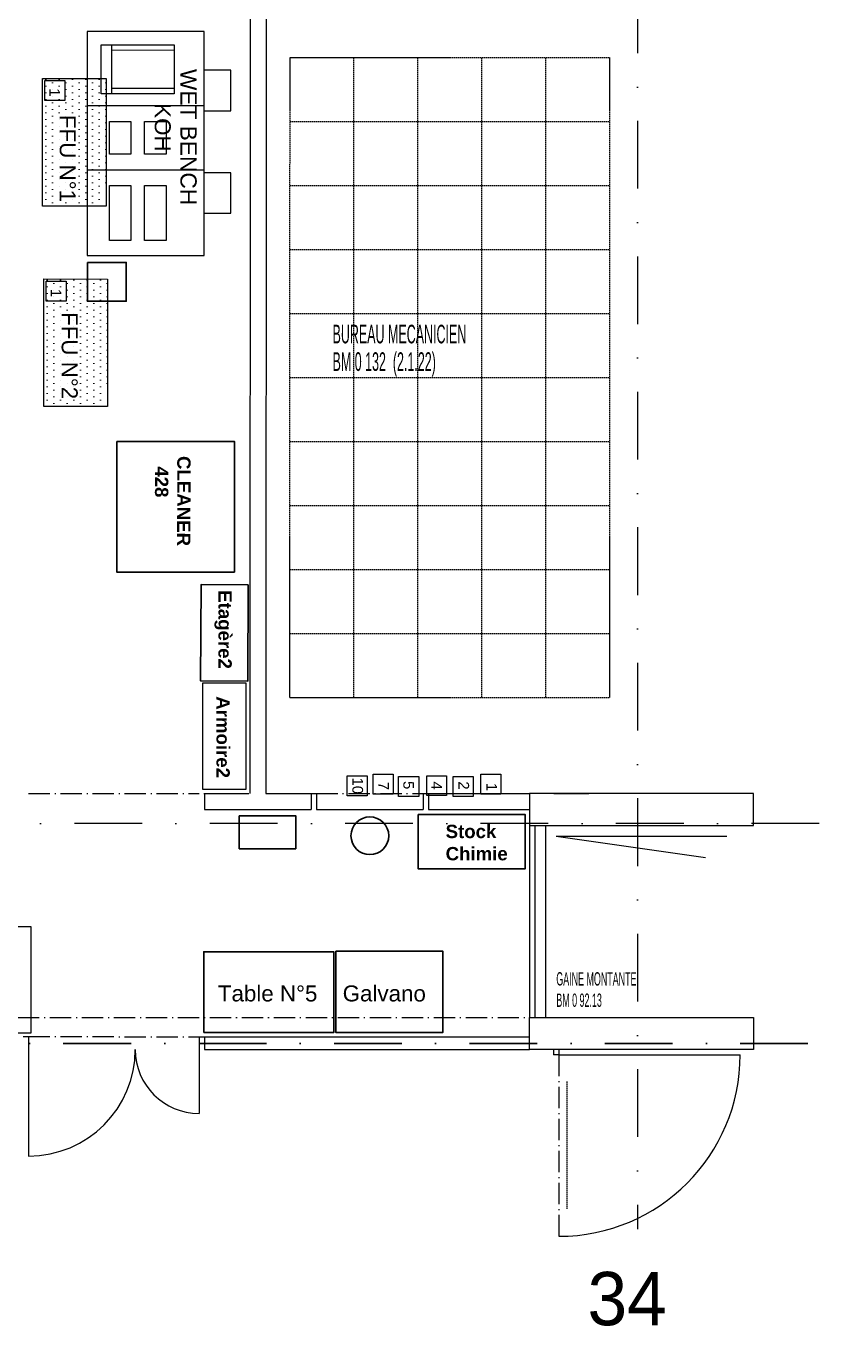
# Model space of a CAD drawing. Header units: millimetres. Extents: x -15291 to 293567, y -98510 to 49398.
# Drawn here: x 49660 to 57100, y -2730 to 9457 of the extents above; entities that cross this region are included whole.
import ezdxf

# ---------------------------------------------------------------- set-up
doc = ezdxf.new("R2010")
doc.units = ezdxf.units.MM
doc.header["$LTSCALE"] = 50
doc.header["$MEASUREMENT"] = 0
for name, pattern in [('AUSGEZOGEN', [0]), ('HIDDEN', [0.375, 0.25, -0.125]), ('STRICHPUNKT', [25.4, 12.7, -6.35, 0, -6.35]), ('ULINETYPE11', [6, 4, -0.9, 0.2, -0.9]), ('ULINETYPE17', [1.1, 0.3, -0.8])]:
    doc.linetypes.add(name, pattern=pattern)
doc.layers.get('0').update_dxf_attribs({"linetype": 'AUSGEZOGEN'})
for name, color, linetype in [('A1------D-(cotations)', 5, 'CONTINUOUS'), ('A1-----1T-(no et nom des locaux)', 7, 'CONTINUOUS'), ('A1-----3T-(textes compl. ref. coupes div.)', 8, 'CONTINUOUS'), ('A1E61---E-(murs porteurs int+ext)', 6, 'CONTINUOUS'), ('A1E61---EV(murs porteurs int+ext  vue)', 8, 'CONTINUOUS'), ('A1E62---E-(murs non porteurs)', 3, 'CONTINUOUS'), ('A1E62---EV(murs non porteurs vue)', 8, 'CONTINUOUS'), ('A1E64---E-(gaines)', 4, 'CONTINUOUS'), ('A1M11---E-(cloisons legeres)', 4, 'CONTINUOUS'), ('A1M16---E-(portes interieures)', 7, 'CONTINUOUS'), ('A1M5----E-(plafonds)', 7, 'CONTINUOUS'), ('AXEN', 3, 'STRICHPUNKT'), ('AXNR', 3, 'CONTINUOUS'), ('EL01', 7, 'AUSGEZOGEN'), ('EQUIP1', 7, 'AUSGEZOGEN')]:
    doc.layers.add(name, color=color, linetype=linetype)
doc.layers.add('AM_8', color=1, linetype='CONTINUOUS', lineweight=15)
doc.styles.add('Arial', font='arial.ttf')

msp = doc.modelspace()

# ---------------------------------------------------------------- hatches: boundary and pattern name
at = {"layer": 'AM_8'}
h = msp.add_hatch(dxfattribs=at)
h.set_pattern_fill('DOTS', color=4, scale=1000, angle=-90.0117, style=0)
h.set_pattern_definition([(269.988289374, (-152455236.875, 532910262.236), (62.493611539, -31.2627736586), [0, -62.5])])
h.paths.add_polyline_path([(49815, 8965), (49815, 7769), (50413, 7769), (50413, 8965)])
h = msp.add_hatch(dxfattribs=at)
h.set_pattern_fill('DOTS', color=4, scale=1000, angle=-90.0117, style=0)
h.set_pattern_definition([(269.988289374, (-152455225.215, 532908382.32), (62.493611539, -31.2627736586), [0, -62.5])])
h.paths.add_polyline_path([(49827, 7086), (49827, 5889), (50425, 5889), (50425, 7085)])

# ---------------------------------------------------------------- linework, layer by layer
msp.add_line((52385, 2112), (53385, 2112))
at = {"color": 4}
for points in [[(50413, 8965), (50413, 7769), (49815, 7769), (49815, 8965)], [(50425, 7085), (50425, 5889), (49827, 5889), (49827, 7086)]]:
    msp.add_lwpolyline(points, close=True, dxfattribs=at)
for points in [[(50026, 8946), (50026, 8759), (49838, 8759), (49838, 8946)], [(50038, 7066), (50038, 6879), (49850, 6879), (49850, 7066)], [(53104, 2444), (53104, 2256), (52916, 2256), (52916, 2444)], [(54115, 2443), (54115, 2255), (53928, 2255), (53928, 2443)], [(52860, 2428), (52860, 2240), (52672, 2240), (52672, 2428)], [(53344, 2420), (53344, 2233), (53156, 2233), (53156, 2420)], [(53606, 2429), (53606, 2242), (53419, 2242), (53419, 2429)], [(53855, 2421), (53855, 2234), (53667, 2234), (53667, 2421)]]:
    msp.add_lwpolyline(points, close=True)
at = {"layer": 'A1------D-(cotations)'}
msp.add_line((54613, 2262), (54939, 2261), dxfattribs=at)
at = {"layer": 'A1-----3T-(textes compl. ref. coupes div.)'}
msp.add_line((52966, 162), (53026, 162), dxfattribs=at)
at = {"layer": 'A1E61---E-(murs porteurs int+ext)', "color": 0}
for points in [[(54385, 1962), (56485, 1961), (56485, 2261), (54385, 2262)], [(54385, -138), (54385, 162), (56485, 161), (56485, -139)]]:
    msp.add_lwpolyline(points, close=True, dxfattribs=at)
at = {"layer": 'A1E61---EV(murs porteurs int+ext  vue)'}
msp.add_line((54535, 1962), (54535, 162), dxfattribs=at)
at = {"layer": 'A1E61---EV(murs porteurs int+ext  vue)', "linetype": 'ULINETYPE11'}
msp.add_line((49285, 163), (54385, 162), dxfattribs=at)
at = {"layer": 'A1E62---E-(murs non porteurs)', "color": 0}
for p, q in [((51762, 9802), (51760, 2262)), ((51912, 9802), (51910, 2262)), ((51327, 2262), (51752, 2262)), ((51335, 2262), (51335, 2112)), ((51910, 2262), (52335, 2262)), ((52335, 2262), (52335, 2112)), ((51335, 2112), (52335, 2112))]:
    msp.add_line(p, q, dxfattribs=at)
at = {"layer": 'A1E62---E-(murs non porteurs)'}
for p, q in [((53435, 2262), (54385, 2262)), ((53435, 2262), (53435, 2112)), ((53435, 2112), (54385, 2112)), ((51335, -18), (54385, -18)), ((51335, -18), (51335, -138)), ((51335, -138), (54385, -138))]:
    msp.add_line(p, q, dxfattribs=at)
at = {"layer": 'A1E62---EV(murs non porteurs vue)', "linetype": 'ULINETYPE11'}
for p, q in [((49685, 2263), (51285, 2262)), ((52385, 2262), (53385, 2262)), ((49685, -17), (51285, -18))]:
    msp.add_line(p, q, dxfattribs=at)
at = {"layer": 'A1E64---E-(gaines)'}
for q in [(56235, 1861), (56035, 1661)]:
    msp.add_line((54635, 1862), q, dxfattribs=at)
at = {"layer": 'A1M11---E-(cloisons legeres)'}
for p, q in [((54385, 1962), (54385, 162)), ((54435, 1962), (54435, 162))]:
    msp.add_line(p, q, dxfattribs=at)
at = {"layer": 'A1M16---E-(portes interieures)'}
for p, q in [((52335, 2262), (52385, 2262)), ((52385, 2262), (52385, 2112)), ((53385, 2262), (53385, 2112)), ((53385, 2262), (53435, 2262)), ((49635, -17), (49685, -17)), ((49685, -17), (49685, -137)), ((51285, -18), (51285, -138)), ((51285, -18), (51335, -18)), ((49685, -137), (49685, -1137)), ((51285, -138), (51285, -738)), ((54610, -138), (54610, -188)), ((54660, -189), (54610, -188)), ((54660, -139), (54660, -189)), ((54660, -189), (56360, -189))]:
    msp.add_line(p, q, dxfattribs=at)
at = {"layer": 'A1M16---E-(portes interieures)', "linetype": 'ULINETYPE11'}
msp.add_line((54660, -189), (54660, -1889), dxfattribs=at)
at = {"layer": 'A1M16---E-(portes interieures)'}
for centre, radius, start, end in [((49685, -137), 1000, 269.9883, 359.9883), ((51285, -138), 600, 179.9883, 269.9883), ((54660, -189), 1700, 269.9883, 359.9883)]:
    msp.add_arc(centre, radius, start, end, dxfattribs=at)
at = {"layer": 'A1M5----E-(plafonds)', "linetype": 'HIDDEN'}
for p, q in [((52136, 3162), (52137, 9162)), ((52137, 9162), (55137, 9161)), ((52736, 3162), (52737, 9162)), ((53336, 3162), (53337, 9162)), ((53936, 3162), (53937, 9162)), ((54536, 3162), (54537, 9162)), ((55136, 3161), (55137, 9161)), ((52137, 8562), (55137, 8561)), ((52137, 7962), (55137, 7961)), ((52136, 7362), (55136, 7361)), ((52136, 6762), (55136, 6761)), ((52136, 6162), (55136, 6161)), ((52136, 5562), (55136, 5561)), ((52136, 4962), (55136, 4961)), ((52136, 4362), (55136, 4361)), ((52136, 3762), (55136, 3761)), ((52136, 3162), (55136, 3161)), ((54735, -439), (54735, -1639))]:
    msp.add_line(p, q, dxfattribs=at)
at = {"layer": 'A1M5----E-(plafonds)', "linetype": 'ULINETYPE17', "ltscale": 100}
for p, q in [((52136, 3162), (52137, 9162)), ((52137, 9162), (55137, 9161)), ((55136, 3161), (55137, 9161)), ((52136, 3162), (55136, 3161))]:
    msp.add_line(p, q, dxfattribs=at)
at = {"layer": 'AXEN', "linetype": 'STRICHPUNKT'}
for p, q in [((55398, 9838), (55398, -1823)), ((57100, 1982), (32179, 1982))]:
    msp.add_line(p, q, dxfattribs=at)
at = {"layer": 'AXEN', "linetype": 'STRICHPUNKT', "lineweight": 30}
msp.add_line((32229, -82), (57100, -82), dxfattribs=at)
at = {"layer": 'EL01', "color": 0, "linetype": 'Continuous', "lineweight": 30}
for points in [[(50236, 7241), (50600, 7241), (50600, 6877), (50236, 6877)], [(50512, 5563), (51616, 5563), (51616, 4338), (50512, 4338)], [(51745, 4217), (51741, 3315), (51298, 3317), (51303, 4220)], [(51660, 2053), (52191, 2053), (52191, 1744), (51660, 1744)], [(53339, 2065), (54344, 2065), (54344, 1557), (53339, 1557)], [(51328, 21), (52548, 21), (52548, 778), (51328, 778)], [(52566, 784), (53571, 784), (53571, 23), (52566, 23)]]:
    msp.add_lwpolyline(points, close=True, dxfattribs=at)
msp.add_circle((52886, 1866), 177, dxfattribs=at)
at = {"layer": 'EQUIP1', "color": 0}
for p, q in [((51330, 8708), (50230, 8708)), ((50230, 8108), (51330, 8108))]:
    msp.add_line(p, q, dxfattribs=at)
for points in [[(50233, 7305), (51333, 7305), (51333, 9405), (50233, 9405)], [(51330, 8663), (51583, 8663), (51583, 9042), (51330, 9043)], [(51330, 7703), (51583, 7703), (51583, 8082), (51330, 8082)]]:
    msp.add_lwpolyline(points, close=True, dxfattribs=at)
at = {"layer": 'EQUIP1', "color": 0, "linetype": 'Continuous'}
for points in [[(50364, 9280), (51050, 9280), (51050, 8823), (50364, 8823), (50364, 9280)], [(50463, 9280), (50463, 8823)], [(51050, 9229), (50463, 9230)], [(51050, 8873), (50463, 8873)], [(50442, 8561), (50645, 8561), (50645, 8256), (50442, 8256), (50442, 8561)], [(50772, 8561), (50975, 8561), (50975, 8256), (50772, 8256), (50772, 8561)], [(50442, 7961), (50645, 7961), (50645, 7446), (50442, 7446), (50442, 7961)], [(50772, 7961), (50975, 7961), (50975, 7446), (50772, 7446), (50772, 7961)]]:
    msp.add_lwpolyline(points, dxfattribs=at)
at = {"layer": 'EQUIP1'}
for points in [[(51721, 2299), (51319, 2299), (51319, 3299), (51721, 3299)], [(49707, 14), (49304, 14), (49304, 1015), (49707, 1015)]]:
    msp.add_lwpolyline(points, close=True, dxfattribs=at)

# ---------------------------------------------------------------- texts
at = {"style": 'Arial'}
for s, rotation, p in [('FFU N°1', 269.9883, (49977, 8624)), ('FFU N°2', 269.9883, (49995, 6776)), ('Table N°5', 359.9517, (51460, 313)), ('Galvano', 359.9517, (52631, 313))]:
    msp.add_text(s, height=150, rotation=rotation, dxfattribs=at).set_placement(p)
at = {"char_height": 100, "attachment_point": 1, "rotation": 269.9883}
for s, insert in [('{\\f@Arial Unicode MS|b0|i0|c0|p34;1}', (49980, 8873)), ('{\\f@Arial Unicode MS|b0|i0|c0|p34;1}', (49992, 6993)), ('{\\f@Arial Unicode MS|b0|i0|c0|p34;10}', (52822, 2412)), ('{\\f@Arial Unicode MS|b0|i0|c0|p34;7}', (53065, 2372)), ('{\\f@Arial Unicode MS|b0|i0|c0|p34;5}', (53300, 2379)), ('{\\f@Arial Unicode MS|b0|i0|c0|p34;4}', (53562, 2375)), ('{\\f@Arial Unicode MS|b0|i0|c0|p34;2}', (53817, 2376)), ('{\\f@Arial Unicode MS|b0|i0|c0|p34;1}', (54079, 2362))]:
    msp.add_mtext_dynamic_manual_height_columns(s, width=44.89, gutter_width=100, heights=[0], dxfattribs=dict(at, insert=insert))
at = {"layer": 'A1-----1T-(no et nom des locaux)', "width": 0.5}
for s, height, p in [('BUREAU MECANICIEN', 175, (52536, 6482)), ('BM 0 132  (2.1.22)', 175, (52536, 6224)), ('GAINE MONTANTE', 125, (54635, 462)), ('BM 0 92.13', 125, (54635, 262))]:
    msp.add_text(s, height=height, rotation=359.9883, dxfattribs=at).set_placement(p)
at = {"layer": 'AXNR'}
msp.add_text('34', height=500, dxfattribs=at).set_placement((54928, -2723))
at = {"layer": 'EQUIP1', "color": 0, "style": 'Arial'}
for s, height, p in [('WET BENCH', 152.4, (51109, 9055)), ('KOH', 150, (50868, 8734))]:
    msp.add_text(s, height=height, rotation=269.9883, dxfattribs=at).set_placement(p)
at = {"layer": 'EQUIP1', "char_height": 125, "attachment_point": 1, "style": 'Arial'}
for s, insert, rotation in [('{\\f@Arial Unicode MS|b1|i0|c0|p34;CLEANER\\P  428}', (51204, 5426), 269.9265), ('{\\f@Arial Unicode MS|b1|i0|c0|p34;Etagère2}', (51591, 4168), 269.9265), ('{\\f@Arial Unicode MS|b1|i0|c0|p34;Armoire2}', (51572, 3174), 269.9883)]:
    msp.add_mtext(s, dxfattribs=dict(at, insert=insert, rotation=rotation))
at = {"layer": 'EQUIP1', "insert": (53597, 1969), "char_height": 125, "width": 815.48, "attachment_point": 1, "rotation": 359.9883, "style": 'Arial'}
msp.add_mtext('{\\f@Arial Unicode MS|b1|i0|c0|p34;Stock\\PChimie}', dxfattribs=at)

doc.saveas('drawing.dxf')
